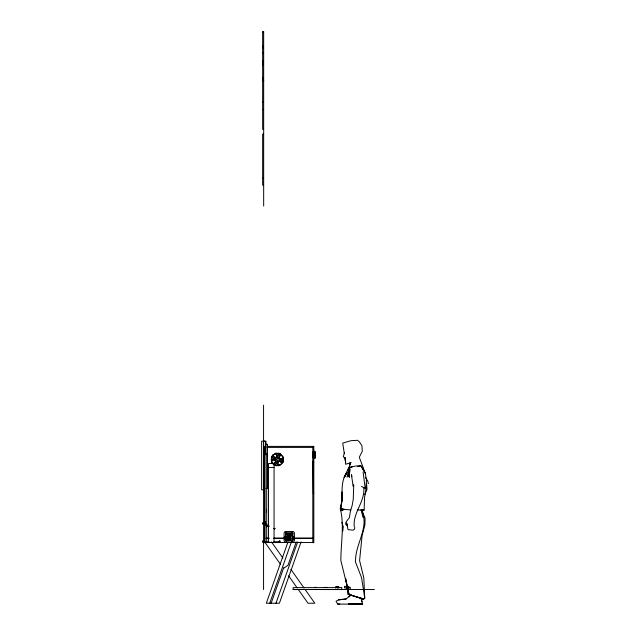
<?xml version="1.0" encoding="UTF-8"?>
<svg xmlns="http://www.w3.org/2000/svg" width="636" height="636" viewBox="0 0 636 636"><rect width="100%" height="100%" fill="white"/><g stroke="black" fill="none" stroke-linecap="round" stroke-linejoin="round"><path stroke-width="0.95" d="M264.576 522.593L264.576 521.687L265.514 522.069L265.514 522.983L264.576 522.593L265.045 522.792M264.703 522.498L265.411 522.196L264.576 522.188M353.735 485.03L353.234 499.467L352.169 505.421L350.333 511.67L349.403 517.625L346.111 521.894L345.483 524.374M345.253 458.127L345.571 464.24L351.231 462.642M350.301 464.137L350.325 462.611L349.061 467.834M357.289 510.008L364.118 510.088L364.579 497.121L365.716 491.747L366.479 479.862L365.207 473.073L359.292 457.276L362.321 451.139L361.876 445.574L359.086 441.551L357.456 440.287L350.81 440.716L342.732 443.117L344.307 453.563M363.744 487.279C365.454 501.542 352.408 512.958 354.3 526.926M362.146 603.707L362.123 604.2L337.66 604.081L336.039 601.219L338.606 599.883L346.262 598.929L350.778 594.922L349.124 596.767L350.81 594.588M342.057 492.248L341.898 500.023L340.562 509.38C343.925 497.249 339.02 483.106 346.97 472.341M342.685 530.71L342.852 526.934L342.709 531.012M285.993 533.739L292.504 533.739L292.449 540.099L286.272 540.187L285.659 533.111L292.719 533.048L292.504 533.739M341.985 491.938L342.089 500.365L340.188 508.816M347.399 526.107L347.518 524.581M288.577 535.902L288.561 535.472M288.577 535.679L289.221 534.916L289.944 535.902M345.014 457.387L345.626 462.555M349.236 476.571L350.031 469.106M287.607 534.192C286.78 535.735 286.128 533.517 287.607 534.574M287.504 534.534C285.81 536.068 286.78 533.087 287.607 534.176M288.617 539.113L288.219 538.994L288.521 539.28M290.867 534.638C291.725 533.008 291.685 536.108 290.771 534.375C292.846 533.016 290.66 536.641 290.89 534.176M277.94 461.696L277.964 461.76A2.377 2.377 0 0 1 275.285 460.655L275.046 460.074A2.377 2.377 0 0 1 275.658 457.777C278.059 455.265 281.589 459.852 278.536 461.521C272.049 462.944 276.064 454.812 279.554 453.889M286.995 534.391L287.369 533.89M287.075 534.391L287.075 533.986M290.89 534.574L290.89 534.192M291.503 534.375L290.27 535.902C286.757 533.572 290.676 537.086 288.227 535.902L286.995 534.375M349.522 467.46L348.425 475.561L349.41 477.58L349.625 468.883L348.425 475.561L346.986 477.072L349.522 467.46L355.906 465.973L360.938 465.791L365.207 473.073L360.938 465.791L357.543 466.593M289.833 539.105L290.231 539.288L289.944 538.97M354.785 527.594L354.483 529.128L353.004 530.186L348.011 529.621L346.755 522.999M353.544 484.815L353.147 486.294L351.414 474.679L351.954 476.451M344.569 452.283L343.289 456.839L344.919 457.713L345.674 462.507M290.596 538.104L290.89 539.829L287.607 539.829C285.787 535.687 295.398 539.543 287.901 538.104M347.312 586.797L340.856 560.491C340.872 543.716 344.132 527.284 340.817 510.7L341.063 509.19L342.565 509.094L341.111 509.849L342.621 509.158M283.266 459.454A7.052 6.583 28.5 0 1 282.002 463.032A6.106 6.106 0 0 0 279.22 460.901L279.721 459.462A6.209 6.209 0 0 1 283.266 459.462M287.997 541.936L266.325 603.23L279.395 603.23L301.067 541.936M269.744 603.23L291.415 541.936M271.151 603.23L283.728 567.662M296.241 541.936L287.989 565.269L283.441 568.481M275.976 603.23L297.648 541.936M289.937 535.782L288.927 536.267M271.5 457.896L272.105 456.441M282.583 462.483L283.187 461.028M282.829 462.626L283.465 461.1M290.596 538.31L287.877 538.263M345.873 474.806L347.049 472.222M347.836 470.505L349.403 467.062M350.484 467.794L352.034 466.824L348.743 467.746L344.108 477.437L347.073 472.381M343.702 509.698L341.23 509.881L344.386 509.285L340.817 510.7L341.063 509.19L350.5 509.881M279.22 460.901L279.625 460.122M364.674 494.53L366.988 489.315L366.543 483.535M346.286 473.82L344.839 476.364L347.169 472.294M276.151 461.521L271.771 457.252M278.504 457.459L279.029 457.777A6.106 6.106 0 0 1 281.16 454.994A6.376 5.891 6.6 0 1 282.519 456.688L282.678 457.006A6.376 5.891 6.6 0 1 283.163 458.699A6.106 6.106 0 0 0 279.681 459.152L279.029 457.777L282.917 461.672M271.858 456.29L272.804 455.066M349.013 596.695L350.555 594.787M286.272 540.187L285.659 540.536L285.993 539.908M292.226 533.461L292.608 533.032M290.239 535.822L291.296 534.701M277.05 457.117L280.071 454.104M275.658 461.148L275.706 461.1A6.209 6.209 0 0 1 273.162 463.644A7.036 6.567 -16.5 0 1 271.524 460.233A6.106 6.106 0 0 0 275.006 459.772L275.261 460.607M274.625 464.821L279.029 461.148A2.377 2.377 0 0 0 279.641 458.842L279.578 458.866M275.134 465.035L279.029 461.148A6.106 6.106 0 0 1 281.812 463.278A6.376 5.891 -83.4 0 1 280.118 464.638L279.8 464.797A6.376 5.891 -83.4 0 1 278.107 465.282A6.106 6.106 0 0 0 277.654 461.8L278.56 461.498M364.746 598.182L363.307 599.343L360.556 598.373L363.307 599.343L364.746 598.182L363.808 577.925L359.594 560.594L362.107 535.496L364.889 525.018L365.072 518.404L361.741 509.794M272.947 454.915L276.056 453.285M340.817 510.7L343.464 508.911M287.281 534.025L291.201 534.28M280.516 464.948L278.552 465.639M347.502 588.809L348.568 594.485L349.363 594.199M346.262 598.929L338.606 599.883M287.369 533.906L291.129 533.906M275.706 453.341L276.135 453.285M348.743 467.746L351.406 467.46M292.226 540.187L292.838 540.536L292.504 539.908M349.562 594.501L347.884 594.549L347.86 589.628M337.66 604.081L339.823 604.073M262.652 31.903L263.67 31.903M262.652 46.285L263.264 46.285M262.652 46.444L263.113 46.444M262.652 46.746L263.264 46.746M262.652 47.756L263.264 47.756M262.652 53.209L263.67 53.209M262.652 60.539L263.67 60.539M262.652 60.674L263.264 60.674M262.652 61.787L263.264 61.684M262.652 62.471L263.264 62.551M262.652 63.362L263.264 63.362M262.652 63.489L263.264 63.489M262.652 64.117L263.264 64.117M262.652 64.22L263.264 64.22M262.652 65.238L263.264 65.238M262.652 78.148L263.264 78.148M262.652 79.166L263.264 79.166M262.652 79.468L263.264 79.468M262.652 79.619L263.264 79.619M262.652 80.43L263.67 80.43M262.652 80.732L263.67 80.732M262.652 102.142L263.67 102.142M262.652 109.479L263.67 109.479M263.67 129.362L262.652 129.362L262.652 31.8L263.67 31.8L263.67 206.064M263.67 134.124L262.652 134.124L262.652 185.211L263.67 185.211M262.652 178.303L263.67 178.303M263.566 441.098L264.576 441.098M265.999 444.31L267.518 444.31L267.518 488.376L265.999 488.376M263.566 446.393L264.576 446.393L264.576 542.643L263.566 542.643M267.152 446.393L313.818 446.393L313.818 542.643L312.801 542.643L312.801 446.393M266.993 447.402L312.801 447.402M313.469 451.504L314.295 451.592M263.566 451.663L264.576 451.663M313.469 451.687L314.295 451.687M313.469 451.846L314.295 451.791M313.469 451.918L314.295 451.926M313.469 452.053L314.295 452.053M313.469 452.196L314.295 452.196M313.469 452.323L314.295 452.339M313.469 452.522L314.295 452.466M313.469 452.633L314.295 452.633M313.469 452.705L314.295 452.705M313.469 452.888L314.295 452.816M313.469 452.999L314.295 453.055M313.469 453.166L314.295 453.166M275.46 453.285L279.228 453.285M313.469 453.293L314.295 453.293M313.469 453.357L314.295 453.357M313.469 453.571L314.295 453.5M264.353 453.786L266.707 453.786L266.707 542.54M313.469 453.913L314.295 453.977M313.469 454.16L314.295 454.183M313.469 454.39L314.295 454.414M313.469 454.645L314.295 454.621M313.469 454.851L314.868 454.851M313.469 455.082L314.295 455.058M313.469 455.312L314.295 455.289M313.469 455.519L314.295 455.543M313.469 455.726L314.295 455.75M313.469 455.917L314.295 455.917M313.469 455.988L314.295 455.988M313.469 456.131L314.295 456.203M313.469 456.346L314.295 456.346M313.469 456.417L314.295 456.417M313.469 456.545L314.295 456.608M313.469 456.704L314.295 456.704M313.469 456.887L314.295 456.815M313.469 457.236L314.295 457.181M313.469 457.348L314.295 457.371M313.469 457.507L314.295 457.507M313.469 457.65L314.295 457.65M314.295 457.793L313.469 457.777L314.295 457.92M313.469 458.023L314.295 458.031M313.469 458.198L314.295 458.198M313.469 458.286L314.295 458.317M313.469 458.373L314.295 458.405L314.295 451.298M264.171 461.998L264.576 461.998M313.413 461.998L313.818 461.998M275.46 465.639L279.228 465.639M268.479 467.468L274.052 467.468M263.566 489.8L261.642 489.8L261.642 441.169L265.999 441.169L265.999 454.796M264.171 492.892L264.576 492.892M313.413 492.892L313.818 492.892M313.413 493.957L313.262 460.782L313.413 494.108M263.566 522.553L262.755 522.553L262.755 523.969L263.566 524.303M288.227 534.168L290.27 534.168L290.27 535.902M285.922 536.665L292.775 536.665M288.013 536.808L287.901 533.699L290.596 533.699L290.485 536.808M266.118 538.183L269.036 538.183M273.901 538.183L312.801 538.183M266.118 538.287L269.036 538.287M273.901 538.287L285.58 538.287M292.91 538.287L312.801 538.287M288.251 533.906L288.251 538.62L290.247 538.613L290.247 533.906M288.251 538.66L290.247 538.66M263.574 540.918L262.763 540.918L262.763 542.54L312.801 542.54M262.763 541.228L263.574 541.228M279.18 541.228L279.991 541.228M264.21 541.793L268.996 541.793M273.758 541.793L279.482 541.793L279.482 542.54M263.566 542.436L279.18 542.436L279.18 540.918L279.991 540.918L279.991 542.54M337.247 586.702L338.28 586.702M314.725 587.314L316.148 587.314M324.153 587.41L327.294 587.41M348.83 587.41L350.349 587.41L350.349 589.54L346.397 589.54L346.397 587.41M346.397 587.815L348.83 587.815M346.397 587.918L344.474 587.918L344.474 586.4L348.83 586.4L348.83 589.54M337.247 589.333L338.28 589.333M293.124 589.437L374.358 589.54M361.017 604.152L348.425 604.081L362.615 603.993L361.335 598.182M278.552 453.285L280.516 453.977M276.135 465.639L274.18 464.948M348.568 594.485L363.577 599.08M364.118 510.088L362.759 509.77L363.084 510.263M363.577 599.08L349.585 594.644L361.916 598.667M275.905 461.331L277.344 461.839A6.209 6.209 0 0 1 277.344 465.377A7.036 6.567 -61.5 0 1 273.774 464.121A6.106 6.106 0 0 0 275.905 461.331L276.684 461.744M278.91 453.619L280.365 454.223M274.323 464.701L275.778 465.306M264.433 523.849L268.885 525.694M262.755 523.857L269.108 526.489M273.846 528.452L274.553 528.747L275.086 528.262L274.8 528.953L273.806 528.548M264.433 524.66L268.75 526.449M291.129 533.89L291.503 534.391M361.494 486.421L365.223 488.44L363.108 472.063M288.927 536.283L288.577 535.846M361.908 598.293L363.307 599.343M279.689 459.168L282.702 462.189M275.658 457.777L275.706 457.825A6.209 6.209 0 0 1 273.162 455.281A6.424 5.462 -63 0 1 276.58 453.643A6.153 6.153 0 0 0 276.922 456.847M271.985 456.735L275.006 459.756M288.259 535.822L287.13 534.606M285.89 533.032L286.272 533.461M272.804 463.859L271.222 461.1M271.485 541.936L282.893 558.066M290.875 569.355L303.992 587.903M305.137 589.516L314.828 603.23L308.007 603.23L298.308 589.516M264.663 541.936L280.635 564.514M288.617 575.803L297.171 587.903M365.43 477.461L367.624 480.76L368.451 483.67M349.546 463.151L350.285 464.9M282.829 456.29L283.465 457.825M279.387 458.246L279.681 459.152M362.774 467.786L363.633 470.584M341.874 522.243L343.209 526.751M362.981 517.386L361.105 509.659C370.152 526.322 355.675 543.065 355.54 560.157L355.309 561.564L361.542 577.599L364.714 597.904M347.964 589.699L349.045 594.541L347.812 588.849M347.399 586.948L345.555 578.402L347.153 586.917M361.153 598.333L361.812 601.918M275.03 459.462L275.11 460.059M346.652 523.158L346.7 525.463M338.662 588.022L338.662 586.503L335.721 586.503L335.721 588.022M337.247 586.503L337.247 588.022M315.106 451.433L315.106 458.27M314.82 451.552L314.82 458.159M314.764 451.958L314.764 457.745M314.589 452.228L314.589 457.475M313.516 449.58L313.516 460.162M313.373 451.552L313.341 458.047M313.262 451.433L313.262 458.151M290.485 533.699L290.485 537.046L288.013 537.03L288.013 533.699M288.37 534.685L288.37 537.038M283.521 458.437L283.521 460.408M274.052 542.54L274.052 463.525L268.479 463.525L268.479 542.54M266.508 509.309L266.508 512.354M266.508 523.523L266.508 527.578M265.387 441.225L265.387 454.144M264.981 453.786L264.981 542.54M264.274 449.58L264.274 460.122M263.566 405.18L263.566 589.54M263.463 441.225L263.463 489.855M274.967 459.462A6.662 6.662 0 0 1 271.294 459.462A8.848 8.284 21.3 0 1 272.693 455.893A6.106 6.106 0 0 0 275.475 458.023M273.043 463.859A6.082 6.082 0 0 1 275.269 453.85A6.082 6.082 0 0 1 283.402 460.09A6.082 6.082 0 0 1 274.307 464.829M279.403 458.27A2.377 2.377 0 0 0 277.344 457.085A6.106 6.106 0 0 1 276.811 453.611A6.336 5.835 -36.2 0 1 279.005 453.834L279.355 453.945A6.336 5.835 -36.2 0 1 280.913 454.804A6.106 6.106 0 0 0 278.783 457.586M293.363 539.113L293.824 539.201L293.363 539.113M291.892 541.26L292.353 541.355L291.892 541.26M276.223 459.176C277.701 463.58 279.617 456.012 276.223 459.176M284.674 539.097L285.127 539.217L284.674 539.097M286.144 532.284L286.598 532.404L286.144 532.284M291.9 532.284L292.353 532.404L291.9 532.284M293.363 536.466L293.8 536.649L293.387 536.41M284.682 536.442L285.095 536.665L284.713 536.387M286.152 541.228L286.566 541.443L286.176 541.172M362.615 603.993L348.425 604.081L362.615 603.993M314.295 451.329L313.469 451.329L314.295 451.385M314.295 453.714L313.469 453.714L314.295 453.786M314.295 456.998L313.469 456.998L314.295 457.077M292.655 531.505L285.842 531.505A1.781 1.781 0 0 0 284.093 533.302L284.085 540.354A1.781 1.781 0 0 0 285.842 542.158L292.655 542.142A1.781 1.781 0 0 0 294.404 540.354L294.412 533.302A1.781 1.781 0 0 0 292.655 531.497M292.91 533.135L285.58 533.135L285.58 540.616L292.91 540.6L292.91 533.135M341.763 587.616L293.124 587.616L293.124 589.54L341.763 589.54L341.763 587.616"/></g></svg>
